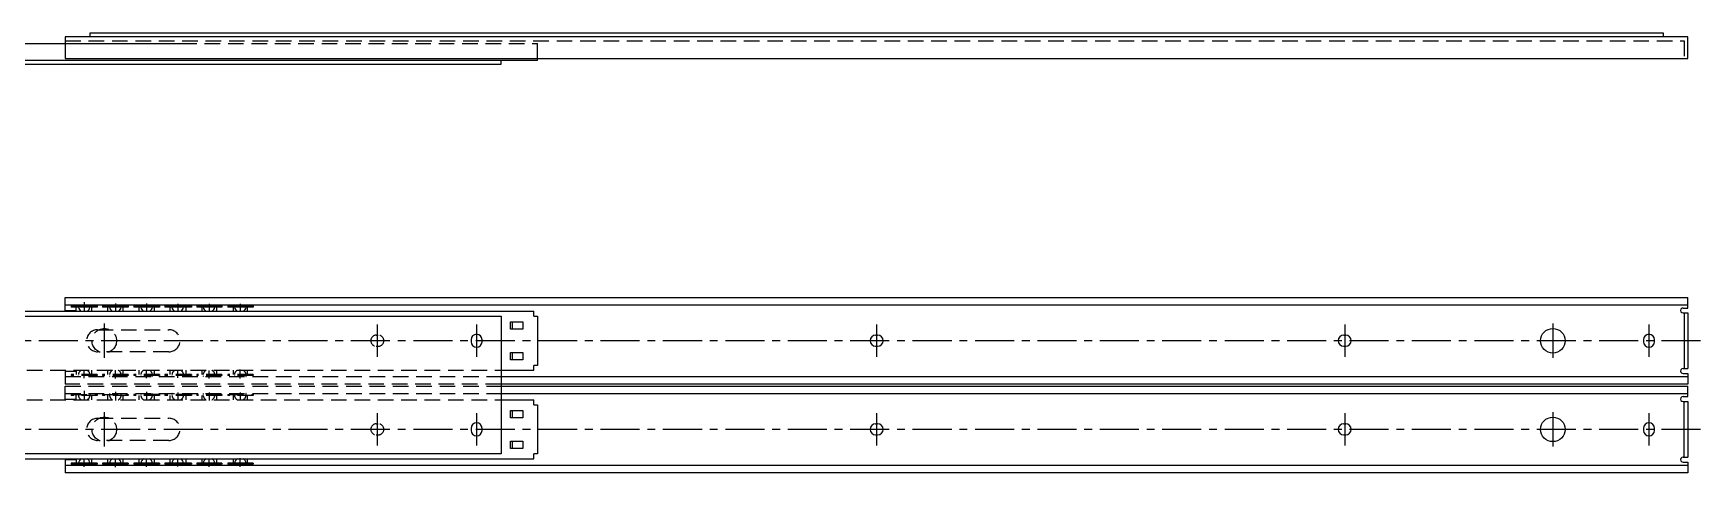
# Model space of a CAD drawing. Extents: x 0 to 1256, y -8 to 189.
# Drawn here: x 578 to 1256, y 10 to 189 of the extents above; entities that cross this region are included whole.
import ezdxf

# ---------------------------------------------------------------- set-up
doc = ezdxf.new("R2010")
doc.units = 0
doc.header["$LTSCALE"] = 0.5
doc.linetypes.add('CENTER', pattern=[50.8, 31.75, -6.35, 6.35, -6.35])
doc.linetypes.add('DASHED', pattern=[19.05, 12.7, -6.35])
for name, color, linetype in [('MSM_CENTER', 1, 'CENTER'), ('MSM_CONTINUOUS', 7, 'CONTINUOUS'), ('MSM_DASHED', 4, 'DASHED')]:
    doc.layers.add(name, color=color, linetype=linetype)

msp = doc.modelspace()

# ---------------------------------------------------------------- linework, layer by layer
at = {"layer": 'MSM_CENTER'}
for p, q in [((598.29, 79.45), (598.29, 75.49)), ((610.99, 78.98), (610.99, 75.49)), ((623.69, 78.98), (623.69, 75.49)), ((636.39, 78.82), (636.39, 75.49)), ((649.09, 78.82), (649.09, 75.49)), ((661.79, 78.82), (661.79, 75.49)), ((606.47, 70.75), (606.47, 56.75)), ((717.57, 70.31), (717.57, 57.19)), ((757.97, 70.31), (757.97, 57.19)), ((920.77, 70.31), (920.77, 57.19)), ((1111.27, 70.31), (1111.27, 57.19)), ((1195.97, 70.75), (1195.97, 56.75)), ((1235.07, 70.31), (1235.07, 57.19)), ((1256.12, 63.75), (110.43, 63.75)), ((598.29, 48.5), (598.29, 51.66)), ((610.99, 48.34), (610.99, 51.71)), ((623.69, 48.5), (623.69, 51.71)), ((636.39, 48.58), (636.39, 51.66)), ((649.09, 48.42), (649.09, 51.65)), ((661.79, 48.42), (661.79, 51.99)), ((598.29, 43.36), (598.29, 39.39)), ((610.99, 42.89), (610.99, 39.39)), ((623.69, 42.89), (623.69, 39.39)), ((636.39, 42.73), (636.39, 39.39)), ((649.09, 42.73), (649.09, 39.39)), ((661.79, 42.73), (661.79, 39.39)), ((606.47, 34.65), (606.47, 20.65)), ((717.57, 34.21), (717.57, 21.09)), ((757.97, 34.21), (757.97, 21.09)), ((920.77, 34.21), (920.77, 21.09)), ((1111.27, 34.21), (1111.27, 21.09)), ((1195.97, 34.65), (1195.97, 20.65)), ((1235.07, 34.21), (1235.07, 21.09)), ((1256.12, 27.65), (110.43, 27.65)), ((598.29, 12.4), (598.29, 15.56)), ((610.99, 12.25), (610.99, 15.62)), ((623.69, 12.4), (623.69, 15.62)), ((636.39, 12.48), (636.39, 15.56)), ((649.09, 12.33), (649.09, 15.56)), ((661.79, 12.33), (661.79, 15.89))]:
    msp.add_line(p, q, dxfattribs=at)
at = {"layer": 'MSM_CONTINUOUS'}
for p, q in [((122.57, 184.8), (640.57, 184.8)), ((1250.97, 187.48), (590.57, 187.48)), ((590.57, 187.48), (590.57, 178.72)), ((1240.97, 188.98), (600.57, 188.98)), ((600.57, 188.98), (600.57, 187.48)), ((1240.97, 187.48), (1240.97, 188.98)), ((1250.97, 178.72), (1250.97, 187.48)), ((782.77, 177.93), (122.57, 177.93)), ((767.92, 177.93), (136.77, 177.93)), ((136.77, 176.43), (767.92, 176.43)), ((590.57, 178.72), (1250.97, 178.72)), ((767.92, 176.43), (767.92, 177.93)), ((782.77, 177.93), (782.77, 178.72)), ((122.57, 75.75), (781.22, 75.75)), ((590.57, 81.4), (1250.97, 81.4)), ((590.57, 75.75), (590.57, 81.4)), ((590.57, 78.33), (1250.97, 78.33)), ((590.57, 76.08), (595.07, 76.08)), ((593.04, 77.97), (603.54, 77.97)), ((593.04, 77.97), (593.04, 77.47)), ((603.54, 77.47), (593.04, 77.47)), ((595.07, 75.75), (595.07, 77.47)), ((601.46, 75.75), (601.46, 77.47)), ((603.54, 77.97), (603.54, 77.47)), ((605.74, 77.97), (616.24, 77.97)), ((605.74, 77.97), (605.74, 77.47)), ((616.24, 77.47), (605.74, 77.47)), ((607.81, 77.47), (607.81, 75.75)), ((614.16, 75.75), (614.16, 77.47)), ((616.24, 77.97), (616.24, 77.47)), ((628.94, 77.97), (618.44, 77.97)), ((618.44, 77.97), (618.44, 77.47)), ((628.94, 77.47), (618.44, 77.47)), ((620.51, 77.47), (620.51, 75.75)), ((626.86, 75.75), (626.86, 77.47)), ((628.94, 77.97), (628.94, 77.47)), ((641.92, 77.97), (631.14, 77.97)), ((631.14, 77.97), (631.14, 77.47)), ((641.92, 77.47), (631.14, 77.47)), ((633.21, 77.47), (633.21, 75.75)), ((639.84, 75.75), (639.84, 77.47)), ((641.92, 77.97), (641.92, 77.47)), ((644.12, 77.97), (654.34, 77.97)), ((644.12, 77.97), (644.12, 77.47)), ((654.34, 77.47), (644.12, 77.47)), ((646.19, 77.47), (646.19, 75.75)), ((652.26, 75.75), (652.26, 77.47)), ((654.34, 77.97), (654.34, 77.47)), ((656.82, 77.97), (667.04, 77.97)), ((656.82, 77.97), (656.82, 77.47)), ((667.04, 77.47), (656.82, 77.47)), ((658.89, 77.47), (658.89, 75.75)), ((664.68, 77.47), (664.68, 75.75)), ((667.04, 77.97), (667.04, 77.47)), ((781.22, 73.78), (781.22, 75.75)), ((1249.03, 77.08), (1250.97, 77.08)), ((1249.03, 75.08), (1250.97, 75.08)), ((1249.42, 75.08), (1249.42, 52.42)), ((1250.97, 77.08), (1250.97, 81.4)), ((1250.97, 75.08), (1250.97, 52.42)), ((136.77, 73.7), (767.92, 73.7)), ((767.92, 73.7), (767.92, 17.7)), ((771.77, 71.5), (776.77, 71.5)), ((771.77, 68.5), (771.77, 71.5)), ((776.77, 68.5), (771.77, 68.5)), ((772.52, 71.5), (772.52, 68.5)), ((776.77, 71.5), (776.77, 68.5)), ((781.22, 73.78), (782.77, 73.78)), ((782.77, 73.78), (782.77, 53.72)), ((755.72, 64.15), (755.72, 63.35)), ((760.22, 63.35), (760.22, 64.15)), ((920.37, 66), (921.17, 66)), ((920.37, 61.5), (921.17, 61.5)), ((1110.87, 66), (1111.67, 66)), ((1110.87, 61.5), (1111.67, 61.5)), ((1232.82, 64.15), (1232.82, 63.35)), ((1237.32, 63.35), (1237.32, 64.15)), ((771.77, 59), (776.77, 59)), ((771.77, 56), (771.77, 59)), ((776.77, 56), (771.77, 56)), ((772.52, 59), (772.52, 56)), ((776.77, 59), (776.77, 56)), ((767.92, 51.75), (781.22, 51.75)), ((767.92, 49.16), (1250.97, 49.16)), ((781.22, 51.75), (781.22, 53.72)), ((782.77, 53.72), (781.22, 53.72)), ((1249.03, 52.42), (1250.97, 52.42)), ((1249.03, 50.42), (1250.97, 50.42)), ((1250.97, 50.42), (1250.97, 46.1)), ((1250.97, 46.1), (767.92, 46.1)), ((767.92, 45.3), (1250.97, 45.3)), ((767.92, 42.24), (1250.97, 42.24)), ((1249.03, 40.98), (1250.97, 40.98)), ((1250.97, 40.98), (1250.97, 45.3)), ((767.92, 39.65), (781.22, 39.65)), ((771.77, 35.4), (776.77, 35.4)), ((771.77, 32.4), (771.77, 35.4)), ((772.52, 35.4), (772.52, 32.4)), ((776.77, 35.4), (776.77, 32.4)), ((781.22, 37.68), (781.22, 39.65)), ((781.22, 37.68), (782.77, 37.68)), ((782.77, 37.68), (782.77, 17.63)), ((1249.03, 38.98), (1250.97, 38.98)), ((1249.42, 16.33), (1249.42, 38.98)), ((1250.97, 38.98), (1250.97, 16.33)), ((755.72, 28.05), (755.72, 27.25)), ((760.22, 27.25), (760.22, 28.05)), ((776.77, 32.4), (771.77, 32.4)), ((920.37, 29.9), (921.17, 29.9)), ((1110.87, 29.9), (1111.67, 29.9)), ((1232.82, 28.05), (1232.82, 27.25)), ((1237.32, 27.25), (1237.32, 28.05)), ((771.77, 22.9), (776.77, 22.9)), ((771.77, 19.9), (771.77, 22.9)), ((772.52, 22.9), (772.52, 19.9)), ((776.77, 22.9), (776.77, 19.9)), ((920.37, 25.4), (921.17, 25.4)), ((1110.87, 25.4), (1111.67, 25.4)), ((122.57, 15.65), (781.22, 15.66)), ((767.92, 17.7), (136.77, 17.7)), ((590.57, 15.66), (590.57, 10)), ((590.57, 15.33), (595.07, 15.33)), ((593.04, 13.93), (593.04, 13.43)), ((603.54, 13.93), (593.04, 13.93)), ((595.07, 15.66), (595.07, 13.93)), ((601.46, 13.93), (601.46, 15.66)), ((603.54, 13.93), (603.54, 13.43)), ((605.74, 13.93), (605.74, 13.43)), ((616.24, 13.93), (605.74, 13.93)), ((607.81, 15.66), (607.81, 13.93)), ((614.16, 13.93), (614.16, 15.66)), ((616.24, 13.93), (616.24, 13.43)), ((618.44, 13.93), (618.44, 13.43)), ((628.94, 13.93), (618.44, 13.93)), ((620.51, 15.66), (620.51, 13.93)), ((626.86, 13.93), (626.86, 15.66)), ((628.94, 13.93), (628.94, 13.43)), ((631.14, 13.93), (631.14, 13.43)), ((641.92, 13.93), (631.14, 13.93)), ((633.21, 15.66), (633.21, 13.93)), ((639.84, 13.93), (639.84, 15.66)), ((641.92, 13.93), (641.92, 13.43)), ((644.12, 13.93), (644.12, 13.43)), ((654.34, 13.93), (644.12, 13.93)), ((646.19, 15.66), (646.19, 13.93)), ((652.26, 13.93), (652.26, 15.66)), ((654.34, 13.93), (654.34, 13.43)), ((656.82, 13.93), (656.82, 13.43)), ((667.04, 13.93), (656.82, 13.93)), ((658.89, 15.66), (658.89, 13.93)), ((664.68, 15.66), (664.68, 13.93)), ((667.04, 13.93), (667.04, 13.43)), ((776.77, 19.9), (771.77, 19.9)), ((781.22, 15.66), (781.22, 17.63)), ((782.77, 17.63), (781.22, 17.63)), ((1249.03, 16.33), (1250.97, 16.33)), ((1249.03, 14.33), (1250.97, 14.33)), ((1250.97, 14.33), (1250.97, 10)), ((590.57, 13.07), (1250.97, 13.07)), ((1250.97, 10), (590.57, 10)), ((603.54, 13.43), (593.04, 13.43)), ((616.24, 13.43), (605.74, 13.43)), ((628.94, 13.43), (618.44, 13.43)), ((641.92, 13.43), (631.14, 13.43)), ((654.34, 13.43), (644.11, 13.43)), ((667.04, 13.43), (656.81, 13.43))]:
    msp.add_line(p, q, dxfattribs=at)
for centre in [(1195.97, 63.75), (1195.97, 27.65)]:
    msp.add_circle(centre, 5, dxfattribs=at)
for centre, radius, start, end in [((598.29, 77.84), 2.4, 168.2886, 176.95356), ((598.29, 77.84), 2.4, 188.92769, 240.87405), ((598.29, 77.84), 2.4, 299.1262, 351.07231), ((598.29, 77.84), 2.4, 3.04644, 11.7114), ((610.99, 77.84), 2.4, 168.2886, 176.95356), ((610.99, 77.84), 2.4, 188.92769, 240.87266), ((610.99, 77.84), 2.4, 299.1276, 351.07231), ((610.99, 77.84), 2.4, 3.04644, 11.7114), ((623.69, 77.84), 2.4, 168.2886, 176.95356), ((623.69, 77.84), 2.4, 188.92769, 240.87126), ((623.69, 77.84), 2.4, 299.12899, 351.07231), ((623.69, 77.84), 2.4, 3.04644, 11.7114), ((636.39, 77.84), 2.4, 168.2886, 176.95356), ((636.39, 77.84), 2.4, 188.92769, 240.86987), ((636.39, 77.84), 2.4, 299.13039, 351.07231), ((636.39, 77.84), 2.4, 3.04644, 11.7114), ((649.09, 77.84), 2.4, 168.2886, 176.95356), ((649.09, 77.84), 2.4, 188.92769, 240.86847), ((649.09, 77.84), 2.4, 299.13179, 351.07231), ((649.09, 77.84), 2.4, 3.04644, 11.7114), ((661.79, 77.84), 2.4, 168.2886, 176.95356), ((661.79, 77.84), 2.4, 188.92769, 240.86707), ((661.79, 77.84), 2.4, 299.13318, 351.07231), ((661.79, 77.84), 2.4, 3.04644, 11.7114), ((1248.97, 76.08), 1, 86.12185, 273.87815), ((757.97, 64.15), 2.25, 0, 180), ((757.97, 63.35), 2.25, 180, 0), ((920.37, 63.75), 2.25, 90, 270), ((921.17, 63.75), 2.25, 270, 90), ((1110.87, 63.75), 2.25, 90, 270), ((1111.67, 63.75), 2.25, 270, 90), ((1235.07, 64.15), 2.25, 0, 180), ((1235.07, 63.35), 2.25, 180, 0), ((1248.97, 51.42), 1, 86.12185, 273.87815), ((1248.97, 39.98), 1, 86.12185, 273.87815), ((757.97, 28.05), 2.25, 0, 180), ((757.97, 27.25), 2.25, 180, 0), ((920.37, 27.65), 2.25, 90, 270), ((921.17, 27.65), 2.25, 270, 90), ((1110.87, 27.65), 2.25, 90, 270), ((1111.67, 27.65), 2.25, 270, 90), ((1235.07, 28.05), 2.25, 0, 180), ((1235.07, 27.25), 2.25, 180, 0), ((598.29, 13.56), 2.4, 119.1664, 171.07233), ((598.29, 13.56), 2.4, 8.92767, 60.83385), ((610.99, 13.56), 2.4, 119.16501, 171.07233), ((610.99, 13.56), 2.4, 8.92767, 60.83525), ((623.69, 13.56), 2.4, 119.16361, 171.07233), ((623.69, 13.56), 2.4, 8.92767, 60.83664), ((636.39, 13.56), 2.4, 119.16222, 171.07233), ((636.39, 13.56), 2.4, 8.92767, 60.83804), ((649.09, 13.56), 2.4, 119.16082, 171.07233), ((649.09, 13.56), 2.4, 8.92767, 60.83943), ((661.79, 13.56), 2.4, 119.15943, 171.07233), ((661.79, 13.56), 2.4, 8.92767, 60.84083), ((1248.97, 15.33), 1, 86.12185, 273.87815), ((598.29, 13.56), 2.4, 183.04647, 191.7834), ((598.29, 13.56), 2.4, 348.2166, 356.95353), ((610.99, 13.56), 2.4, 183.04647, 191.7834), ((610.99, 13.56), 2.4, 348.2166, 356.95353), ((623.69, 13.56), 2.4, 183.04647, 191.7834), ((623.69, 13.56), 2.4, 348.2166, 356.95353), ((636.39, 13.56), 2.4, 183.04647, 191.7834), ((636.39, 13.56), 2.4, 348.2166, 356.95353), ((649.09, 13.56), 2.4, 183.04647, 191.7834), ((649.09, 13.56), 2.4, 348.2166, 356.95353), ((661.79, 13.56), 2.4, 183.04647, 191.7834), ((661.79, 13.56), 2.4, 348.2166, 356.95353)]:
    msp.add_arc(centre, radius, start, end, dxfattribs=at)
at = {"layer": 'MSM_DASHED'}
for p, q in [((590.17, 184.8), (782.77, 184.8)), ((590.57, 185.96), (1249.42, 185.96)), ((782.77, 178.72), (782.77, 184.8)), ((1249.42, 185.96), (1249.42, 178.72)), ((603.77, 68.25), (632.77, 68.25)), ((717.17, 66), (717.97, 66)), ((717.17, 61.5), (717.97, 61.5)), ((632.77, 59.25), (603.77, 59.25)), ((136.77, 51.75), (767.92, 51.75)), ((590.57, 51.75), (590.57, 46.1)), ((590.57, 51.42), (595.07, 51.42)), ((590.57, 49.16), (767.92, 49.16)), ((593.04, 50.03), (593.04, 49.53)), ((603.54, 50.03), (593.04, 50.03)), ((603.54, 49.53), (593.04, 49.53)), ((595.07, 51.75), (595.07, 50.03)), ((601.46, 50.03), (601.46, 51.75)), ((603.54, 50.03), (603.54, 49.53)), ((605.74, 50.03), (605.74, 49.53)), ((616.24, 50.03), (605.74, 50.03)), ((616.24, 49.53), (605.74, 49.53)), ((607.81, 51.75), (607.81, 50.03)), ((614.16, 50.03), (614.16, 51.75)), ((616.24, 50.03), (616.24, 49.53)), ((618.44, 50.03), (618.44, 49.53)), ((628.94, 50.03), (618.44, 50.03)), ((628.94, 49.53), (618.44, 49.53)), ((620.51, 51.75), (620.51, 50.03)), ((626.86, 50.03), (626.86, 51.75)), ((628.94, 50.03), (628.94, 49.53)), ((631.14, 50.03), (631.14, 49.53)), ((641.92, 50.03), (631.14, 50.03)), ((641.92, 49.53), (631.14, 49.53)), ((633.21, 51.75), (633.21, 50.03)), ((639.84, 50.03), (639.84, 51.75)), ((641.92, 50.03), (641.92, 49.53)), ((644.12, 50.03), (644.12, 49.53)), ((654.34, 50.03), (644.12, 50.03)), ((654.34, 49.53), (644.12, 49.53)), ((646.19, 51.75), (646.19, 50.03)), ((652.26, 50.03), (652.26, 51.75)), ((654.34, 50.03), (654.34, 49.53)), ((667.04, 49.53), (656.81, 49.53)), ((656.82, 50.03), (656.82, 49.53)), ((667.04, 50.03), (656.82, 50.03)), ((658.89, 51.75), (658.89, 50.03)), ((664.68, 51.75), (664.68, 50.03)), ((667.04, 50.03), (667.04, 49.53)), ((767.92, 46.1), (590.57, 46.1)), ((590.57, 45.3), (767.92, 45.3)), ((590.57, 39.65), (590.57, 45.3)), ((590.57, 42.24), (767.92, 42.24)), ((593.04, 41.88), (603.54, 41.88)), ((593.04, 41.88), (593.04, 41.38)), ((603.54, 41.38), (593.04, 41.38)), ((595.07, 39.65), (595.07, 41.38)), ((601.46, 39.65), (601.46, 41.38)), ((603.54, 41.88), (603.54, 41.38)), ((605.74, 41.88), (616.24, 41.88)), ((605.74, 41.88), (605.74, 41.38)), ((616.24, 41.38), (605.74, 41.38)), ((607.81, 41.38), (607.81, 39.65)), ((614.16, 39.65), (614.16, 41.38)), ((616.24, 41.88), (616.24, 41.38)), ((628.94, 41.88), (618.44, 41.88)), ((618.44, 41.88), (618.44, 41.38)), ((628.94, 41.38), (618.44, 41.38)), ((620.51, 41.38), (620.51, 39.65)), ((626.86, 39.65), (626.86, 41.38)), ((628.94, 41.88), (628.94, 41.38)), ((641.92, 41.88), (631.14, 41.88)), ((631.14, 41.88), (631.14, 41.38)), ((641.92, 41.38), (631.14, 41.38)), ((633.21, 41.38), (633.21, 39.65)), ((639.84, 39.65), (639.84, 41.38)), ((641.92, 41.88), (641.92, 41.38)), ((654.34, 41.88), (644.12, 41.88)), ((644.12, 41.88), (644.12, 41.38)), ((654.34, 41.38), (644.12, 41.38)), ((646.19, 41.38), (646.19, 39.65)), ((652.26, 39.65), (652.26, 41.38)), ((654.34, 41.88), (654.34, 41.38)), ((656.82, 41.88), (667.04, 41.88)), ((656.82, 41.88), (656.82, 41.38)), ((667.04, 41.38), (656.82, 41.38)), ((658.89, 41.38), (658.89, 39.65)), ((664.68, 41.38), (664.68, 39.65)), ((667.04, 41.88), (667.04, 41.38)), ((136.77, 39.65), (767.92, 39.65)), ((590.57, 39.98), (595.07, 39.98)), ((603.77, 32.15), (632.77, 32.15)), ((717.17, 29.9), (717.97, 29.9)), ((632.77, 23.15), (603.77, 23.15)), ((717.17, 25.4), (717.97, 25.4))]:
    msp.add_line(p, q, dxfattribs=at)
for centre in [(606.47, 63.75), (606.47, 27.65)]:
    msp.add_circle(centre, 5, dxfattribs=at)
for centre, radius, start, end in [((603.77, 63.75), 4.5, 90, 270), ((632.77, 63.75), 4.5, 270, 90), ((717.17, 63.75), 2.25, 90, 270), ((717.97, 63.75), 2.25, 270, 90), ((598.29, 49.65), 2.4, 183.04647, 191.7834), ((598.29, 49.65), 2.4, 119.16576, 171.07233), ((598.29, 49.65), 2.4, 8.92767, 60.83451), ((598.29, 49.65), 2.4, 348.2166, 356.95353), ((610.99, 49.65), 2.4, 183.04647, 191.7834), ((610.99, 49.65), 2.4, 119.16431, 171.07233), ((610.99, 49.65), 2.4, 8.92767, 60.83596), ((610.99, 49.65), 2.4, 348.2166, 356.95353), ((623.69, 49.65), 2.4, 183.04647, 191.7834), ((623.69, 49.65), 2.4, 119.16285, 171.07233), ((623.69, 49.65), 2.4, 8.92767, 60.83742), ((623.69, 49.65), 2.4, 348.2166, 356.95353), ((636.39, 49.65), 2.4, 183.04647, 191.7834), ((636.39, 49.65), 2.4, 119.16139, 171.07233), ((636.39, 49.65), 2.4, 8.92767, 60.83887), ((636.39, 49.65), 2.4, 348.2166, 356.95353), ((649.09, 49.65), 2.4, 183.04647, 191.7834), ((649.09, 49.65), 2.4, 119.15994, 171.07233), ((649.09, 49.65), 2.4, 8.92767, 60.84033), ((649.09, 49.65), 2.4, 348.2166, 356.95353), ((661.79, 49.65), 2.4, 183.04647, 191.7834), ((661.79, 49.65), 2.4, 119.15848, 171.07233), ((661.79, 49.65), 2.4, 8.92767, 60.84179), ((661.79, 49.65), 2.4, 348.2166, 356.95353), ((598.29, 41.75), 2.4, 168.2886, 176.95356), ((598.29, 41.75), 2.4, 188.92769, 240.87341), ((598.29, 41.75), 2.4, 299.12686, 351.07231), ((598.29, 41.75), 2.4, 3.04644, 11.7114), ((610.99, 41.75), 2.4, 168.2886, 176.95356), ((610.99, 41.75), 2.4, 188.92769, 240.87195), ((610.99, 41.75), 2.4, 299.12831, 351.07231), ((610.99, 41.75), 2.4, 3.04644, 11.7114), ((623.69, 41.75), 2.4, 168.2886, 176.95356), ((623.69, 41.75), 2.4, 188.92769, 240.8705), ((623.69, 41.75), 2.4, 299.12977, 351.07231), ((623.69, 41.75), 2.4, 3.04644, 11.7114), ((636.39, 41.75), 2.4, 168.2886, 176.95356), ((636.39, 41.75), 2.4, 188.92769, 240.86904), ((636.39, 41.75), 2.4, 299.13123, 351.07231), ((636.39, 41.75), 2.4, 3.04644, 11.7114), ((649.09, 41.75), 2.4, 168.2886, 176.95356), ((649.09, 41.75), 2.4, 188.92769, 240.86758), ((649.09, 41.75), 2.4, 299.13268, 351.07231), ((649.09, 41.75), 2.4, 3.04644, 11.7114), ((661.79, 41.75), 2.4, 168.2886, 176.95356), ((661.79, 41.75), 2.4, 188.92769, 240.86613), ((661.79, 41.75), 2.4, 299.13414, 351.07231), ((661.79, 41.75), 2.4, 3.04644, 11.7114), ((603.77, 27.65), 4.5, 90, 270), ((632.77, 27.65), 4.5, 270, 90), ((717.17, 27.65), 2.25, 90, 270), ((717.97, 27.65), 2.25, 270, 90)]:
    msp.add_arc(centre, radius, start, end, dxfattribs=at)

doc.saveas('drawing.dxf')
